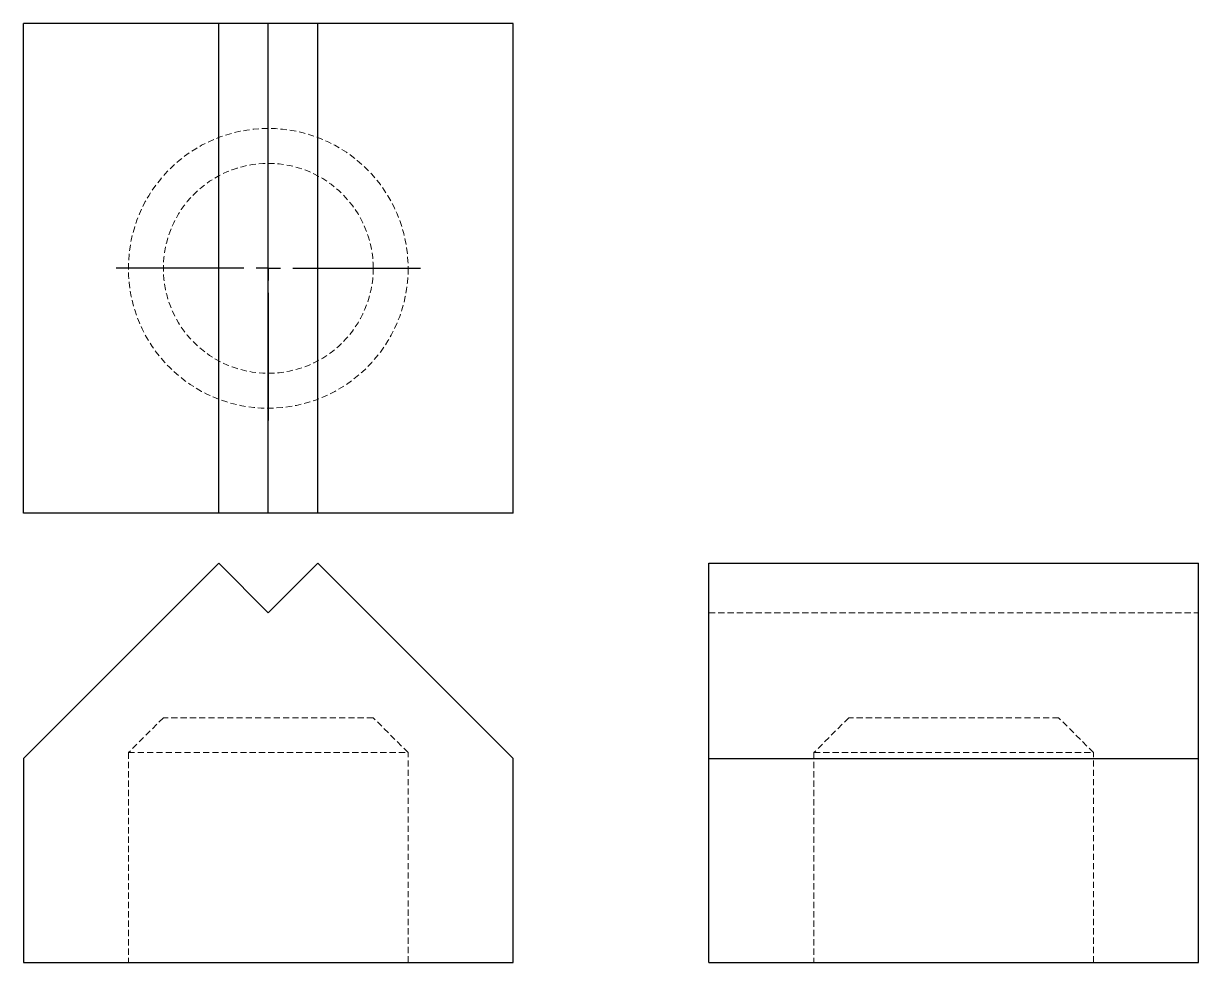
# Model space of a CAD drawing. Header units: millimetres. Extents: x 33 to 273, y 16 to 208.
import ezdxf

# ---------------------------------------------------------------- set-up
doc = ezdxf.new("R2010")
doc.units = ezdxf.units.MM
doc.linetypes.add('HIDDEN', pattern=[1.905, 1.27, -0.635])
doc.layers.add('10', color=7, linetype='Continuous')

# ---------------------------------------------------------------- blocks, each defined once
blk = doc.blocks.new('SW_CENTERMARKSYMBOL_0')
at = {"layer": '10', "color": 0}
for p, q in [((0, 5), (0, 31.07)), ((0, 0), (0, 2.5)), ((-5, 0), (-31.07, 0)), ((0, 0), (-2.5, 0)), ((0, 0), (0, -2.5)), ((0, 0), (2.5, 0)), ((5, 0), (31.07, 0)), ((0, -5), (0, -31.07))]:
    blk.add_line(p, q, dxfattribs=at)

msp = doc.modelspace()

# ---------------------------------------------------------------- linework, layer by layer
at = {"color": 7, "linetype": 'Continuous', "lineweight": 25}
for p, q in [((33, 108), (33, 208)), ((72.9, 208), (33, 208)), ((72.9, 108), (72.9, 208)), ((83, 208), (72.9, 208)), ((83, 108), (83, 208)), ((93.1, 208), (83, 208)), ((93.1, 108), (93.1, 208)), ((133, 208), (93.1, 208)), ((133, 108), (133, 208)), ((72.9, 108), (33, 108)), ((83, 108), (72.9, 108)), ((93.1, 108), (83, 108)), ((133, 108), (93.1, 108)), ((72.9, 97.77), (33, 57.87)), ((83, 87.66), (72.9, 97.77)), ((93.1, 97.77), (83, 87.66)), ((133, 57.87), (93.1, 97.77)), ((173, 57.87), (173, 97.77)), ((173, 97.77), (273, 97.77)), ((273, 57.87), (273, 97.77)), ((33, 57.87), (33, 16.23)), ((133, 16.23), (133, 57.87)), ((173, 16.23), (173, 57.87)), ((173, 57.87), (273, 57.87)), ((273, 16.23), (273, 57.87)), ((33, 16.23), (133, 16.23)), ((173, 16.23), (273, 16.23))]:
    msp.add_line(p, q, dxfattribs=at)
at = {"color": 7, "linetype": 'HIDDEN', "lineweight": 18}
for p, q in [((173, 87.66), (273, 87.66)), ((61.57, 66.23), (54.43, 59.09)), ((104.43, 66.23), (61.57, 66.23)), ((111.57, 59.09), (104.43, 66.23)), ((201.57, 66.23), (194.43, 59.09)), ((244.43, 66.23), (201.57, 66.23)), ((251.57, 59.09), (244.43, 66.23)), ((54.43, 59.09), (111.57, 59.09)), ((54.43, 59.09), (54.43, 16.23)), ((111.57, 16.23), (111.57, 59.09)), ((194.43, 59.09), (251.57, 59.09)), ((194.43, 59.09), (194.43, 16.23)), ((251.57, 16.23), (251.57, 59.09))]:
    msp.add_line(p, q, dxfattribs=at)
for radius in [28.57, 21.43]:
    msp.add_circle((83, 158), radius, dxfattribs=at)

# ---------------------------------------------------------------- block references
at = {"layer": '10'}
msp.add_blockref('SW_CENTERMARKSYMBOL_0', (83, 158), dxfattribs=at)

doc.saveas('drawing.dxf')
